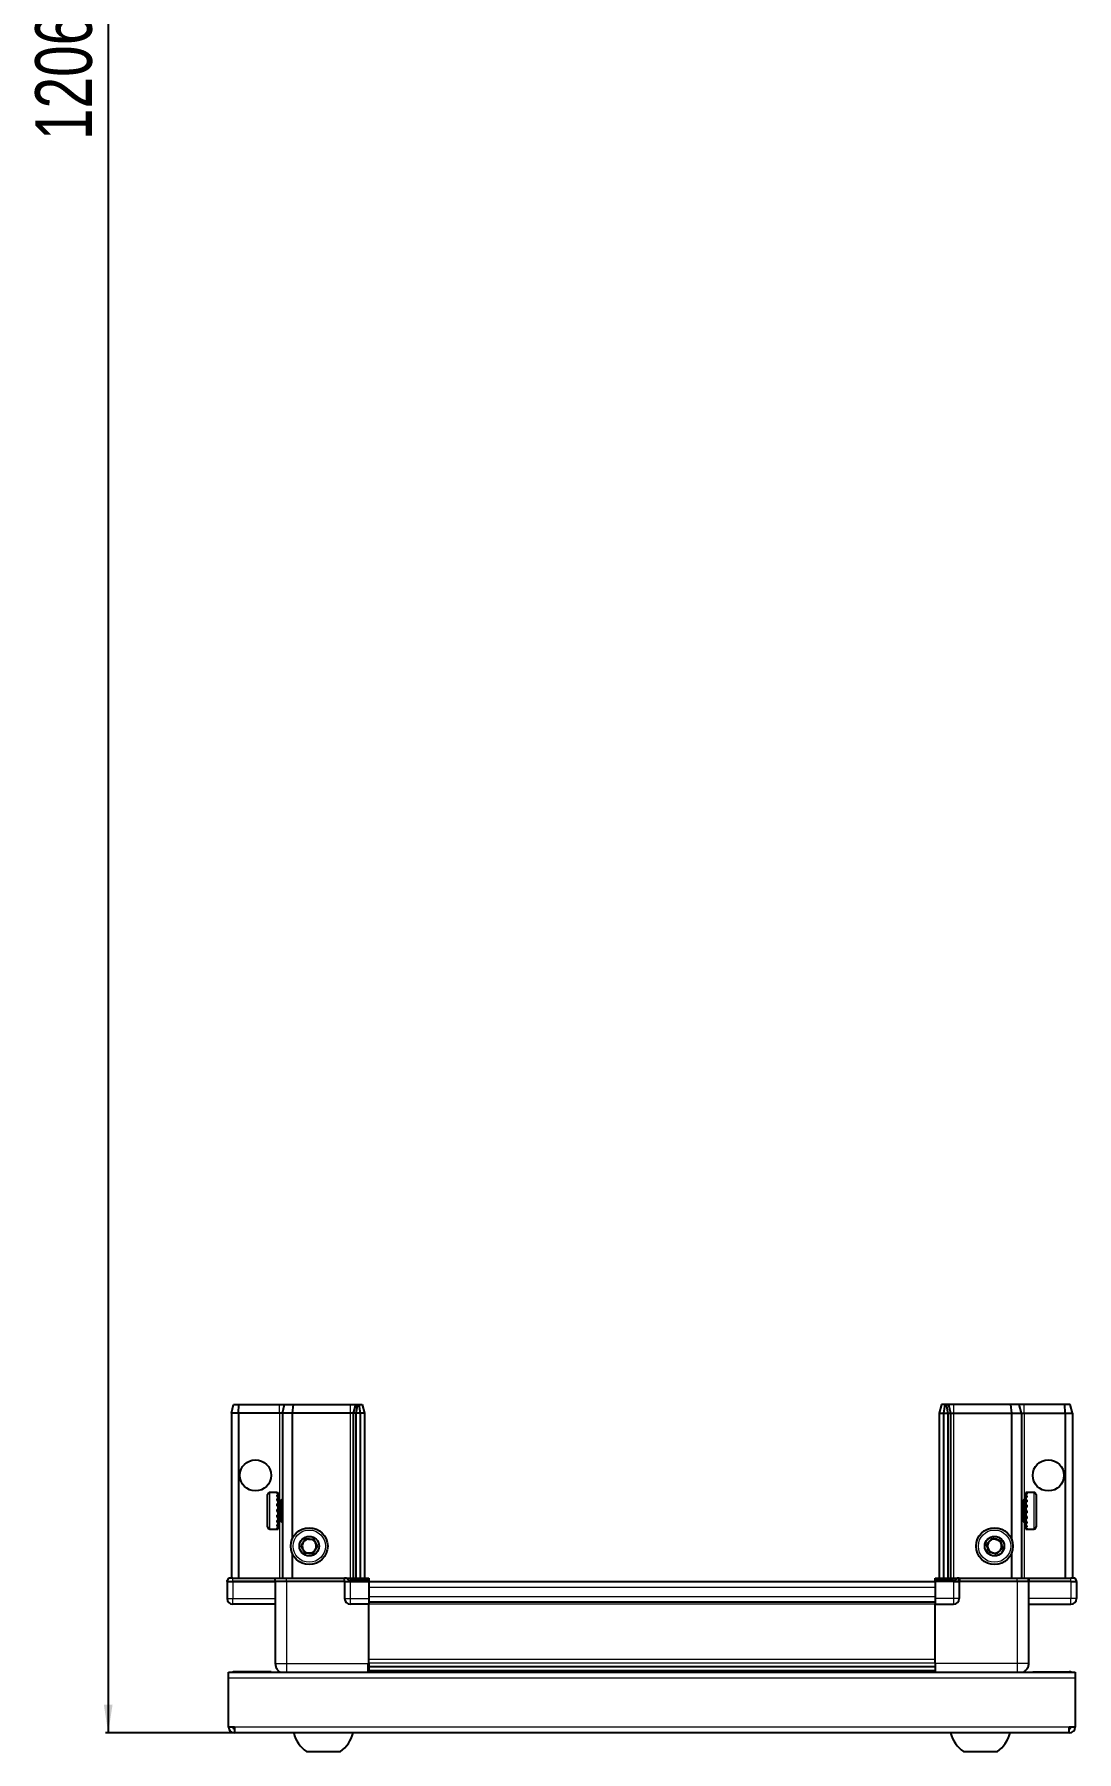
# Model space of a CAD drawing. Header units: millimetres. Extents: x 1004 to 3228, y -720 to 1234.
# Drawn here: x 1060 to 1428, y -720 to -113 of the extents above; entities that cross this region are included whole.
import ezdxf

# ---------------------------------------------------------------- set-up
doc = ezdxf.new("R2010")
doc.units = ezdxf.units.MM
doc.layers.add('FORMAT', color=7, linetype='Continuous')
doc.styles.add('SLDTEXTSTYLE0', font='TXT', dxfattribs={"width": 0.75})
doc.dimstyles.new('SLDDIMSTYLE0', dxfattribs={"dimtxt": 20, "dimasz": 10, "dimexe": 0, "dimexo": 0.0625, "dimgap": 5, "dimtad": 2, "dimdec": 1, "dimrnd": 1e-09, "dimzin": 12, "dimdsep": 46, "dimtxsty": 'SLDTEXTSTYLE0', "dimsah": 1, "dimcen": 0.09, "dimadec": 0, "dimazin": 3, "dimtfac": 1, "dimtofl": 0, "dimtmove": 0, "dimatfit": 3, "dimfxl": 0, "dimfrac": 2, "dimtolj": 1, "dimtzin": 12, "dimarcsym": 0})

# ---------------------------------------------------------------- blocks, each defined once
blk = doc.blocks.new('_D_8')
at = {"layer": 'FORMAT'}
for p, q in [((1129.68, 493.38), (1084.59, 493.38)), ((1085.59, 493.38), (1085.59, -713.32)), ((1130.18, -713.32), (1084.59, -713.32))]:
    blk.add_line(p, q, dxfattribs=at)
for points in [[(1085.59, 493.38), (1084.05, 483.38), (1087.13, 483.38)], [(1085.59, -713.32), (1087.13, -703.32), (1084.05, -703.32)]]:
    blk.add_solid(points, dxfattribs=at)
at = {"layer": 'FORMAT', "insert": (1059.81, -150.61), "char_height": 20, "attachment_point": 1, "rotation": 90, "style": 'SLDTEXTSTYLE0'}
blk.add_mtext('1206,7', dxfattribs=at)

msp = doc.modelspace()

# ---------------------------------------------------------------- linework, layer by layer
at = {"color": 7, "linetype": 'Continuous', "lineweight": 25}
for p, q in [((1129.09, -600.32), (1129.89, -597.32)), ((1131.59, -600.32), (1129.09, -600.32)), ((1129.09, -600.32), (1129.09, -658.62)), ((1129.89, -597.32), (1131.74, -597.32)), ((1131.59, -600.32), (1131.74, -597.32)), ((1146.09, -600.32), (1131.59, -600.32)), ((1131.59, -600.32), (1131.59, -658.62)), ((1131.74, -597.32), (1146.09, -597.32)), ((1146.09, -597.32), (1147.89, -597.32)), ((1147.09, -600.32), (1146.09, -600.32)), ((1147.09, -600.32), (1147.89, -597.32)), ((1150.59, -600.32), (1147.09, -600.32)), ((1147.09, -600.32), (1147.09, -658.62)), ((1147.89, -597.32), (1150.92, -597.32)), ((1150.92, -597.32), (1150.59, -600.32)), ((1171.09, -600.32), (1150.59, -600.32)), ((1150.59, -600.32), (1150.59, -644.82)), ((1150.92, -597.32), (1171.09, -597.32)), ((1171.09, -597.32), (1172.89, -597.32)), ((1172.09, -600.32), (1171.09, -600.32)), ((1172.89, -597.32), (1172.09, -600.32)), ((1173.09, -600.32), (1172.09, -600.32)), ((1172.09, -600.32), (1172.09, -658.62)), ((1172.89, -597.32), (1173.63, -597.32)), ((1173.63, -597.32), (1173.09, -600.32)), ((1174.59, -600.32), (1173.09, -600.32)), ((1173.09, -600.32), (1173.09, -658.62)), ((1173.63, -597.32), (1174.13, -597.32)), ((1174.13, -597.32), (1175.28, -597.32)), ((1174.13, -597.32), (1174.59, -600.32)), ((1176.09, -600.32), (1174.59, -600.32)), ((1174.59, -600.32), (1174.59, -658.62)), ((1175.28, -597.32), (1176.09, -600.32)), ((1176.09, -600.32), (1176.09, -658.62)), ((1379.89, -597.32), (1379.09, -600.32)), ((1379.09, -600.32), (1380.59, -600.32)), ((1379.09, -600.32), (1379.09, -658.62)), ((1381.04, -597.32), (1379.89, -597.32)), ((1381.04, -597.32), (1380.59, -600.32)), ((1380.59, -600.32), (1382.09, -600.32)), ((1380.59, -600.32), (1380.59, -658.62)), ((1381.54, -597.32), (1381.04, -597.32)), ((1381.54, -597.32), (1382.09, -600.32)), ((1382.28, -597.32), (1381.54, -597.32)), ((1382.09, -600.32), (1383.09, -600.32)), ((1382.09, -600.32), (1382.09, -658.62)), ((1382.28, -597.32), (1383.09, -600.32)), ((1384.09, -597.32), (1382.28, -597.32)), ((1383.09, -600.32), (1383.09, -658.62)), ((1383.09, -600.32), (1384.09, -600.32)), ((1404.26, -597.32), (1384.09, -597.32)), ((1384.09, -600.32), (1404.59, -600.32)), ((1404.26, -597.32), (1404.59, -600.32)), ((1407.28, -597.32), (1404.26, -597.32)), ((1404.59, -600.32), (1404.59, -644.82)), ((1404.59, -600.32), (1408.09, -600.32)), ((1408.09, -600.32), (1407.28, -597.32)), ((1409.09, -597.32), (1407.28, -597.32)), ((1408.09, -600.32), (1408.09, -658.62)), ((1408.09, -600.32), (1409.09, -600.32)), ((1423.43, -597.32), (1409.09, -597.32)), ((1409.09, -600.32), (1423.59, -600.32)), ((1423.59, -600.32), (1423.43, -597.32)), ((1425.28, -597.32), (1423.43, -597.32)), ((1423.59, -600.32), (1423.59, -658.62)), ((1423.59, -600.32), (1426.09, -600.32)), ((1426.09, -600.32), (1425.28, -597.32)), ((1426.09, -600.32), (1426.09, -658.62)), ((1141.89, -640.52), (1141.89, -629.12)), ((1145.09, -628.32), (1142.69, -628.32)), ((1145.09, -628.32), (1145.09, -628.33)), ((1145.09, -628.33), (1145.59, -628.33)), ((1145.09, -628.51), (1145.59, -628.51)), ((1145.09, -628.51), (1145.09, -628.73)), ((1145.09, -628.73), (1145.59, -628.73)), ((1145.09, -629.31), (1145.59, -629.31)), ((1145.09, -629.31), (1145.09, -629.73)), ((1145.09, -629.73), (1145.59, -629.73)), ((1145.09, -630.64), (1145.59, -630.64)), ((1145.09, -630.64), (1145.09, -631.23)), ((1145.59, -628.51), (1145.59, -628.33)), ((1145.59, -628.73), (1145.59, -628.51)), ((1145.59, -629.31), (1145.59, -628.73)), ((1145.59, -629.73), (1145.59, -629.31)), ((1145.59, -630.64), (1145.59, -629.73)), ((1145.69, -630.42), (1145.59, -630.42)), ((1145.59, -631.23), (1145.59, -630.64)), ((1145.69, -639.22), (1145.69, -630.42)), ((1146.57, -631.51), (1146.09, -630.82)), ((1146.09, -638.82), (1146.09, -630.82)), ((1147.06, -630.82), (1146.57, -631.51)), ((1147.09, -630.82), (1147.06, -630.82)), ((1147.06, -638.82), (1147.06, -630.82)), ((1408.12, -630.82), (1408.09, -630.82)), ((1408.6, -631.51), (1408.12, -630.82)), ((1408.12, -630.82), (1408.12, -638.82)), ((1409.09, -630.82), (1408.6, -631.51)), ((1409.09, -630.82), (1409.09, -638.82)), ((1409.59, -630.42), (1409.49, -630.42)), ((1409.49, -630.42), (1409.49, -639.22)), ((1412.49, -628.32), (1409.59, -628.32)), ((1410.09, -628.32), (1409.59, -628.32)), ((1409.59, -628.32), (1409.59, -628.37)), ((1409.59, -628.37), (1409.59, -628.65)), ((1410.09, -628.37), (1409.59, -628.37)), ((1410.09, -628.65), (1409.59, -628.65)), ((1409.59, -628.65), (1409.59, -628.93)), ((1410.09, -628.93), (1409.59, -628.93)), ((1409.59, -628.93), (1409.59, -629.59)), ((1410.09, -629.59), (1409.59, -629.59)), ((1409.59, -629.59), (1409.59, -630.06)), ((1409.59, -630.06), (1409.59, -631.04)), ((1410.09, -630.06), (1409.59, -630.06)), ((1410.09, -628.37), (1410.09, -628.32)), ((1410.09, -628.93), (1410.09, -628.65)), ((1410.09, -630.06), (1410.09, -629.59)), ((1413.29, -629.12), (1413.29, -640.52)), ((1145.09, -631.23), (1145.59, -631.23)), ((1145.09, -632.38), (1145.59, -632.38)), ((1145.09, -632.38), (1145.09, -633.08)), ((1145.09, -633.08), (1145.59, -633.08)), ((1145.09, -634.37), (1145.59, -634.37)), ((1145.09, -634.37), (1145.09, -635.11)), ((1145.09, -634.51), (1145.59, -634.51)), ((1145.09, -635.01), (1145.59, -635.01)), ((1145.09, -635.11), (1145.59, -635.11)), ((1145.09, -636.39), (1145.59, -636.39)), ((1145.09, -636.39), (1145.09, -637.1)), ((1145.59, -632.38), (1145.59, -631.23)), ((1145.59, -633.08), (1145.59, -632.38)), ((1145.59, -634.37), (1145.59, -633.08)), ((1145.59, -634.51), (1145.59, -634.37)), ((1145.59, -635.11), (1145.59, -635.01)), ((1145.59, -636.39), (1145.59, -635.11)), ((1145.59, -637.1), (1145.59, -636.39)), ((1146.57, -638.13), (1146.57, -631.51)), ((1408.6, -631.51), (1408.6, -638.13)), ((1410.09, -631.04), (1409.59, -631.04)), ((1409.59, -631.04), (1409.59, -631.66)), ((1409.59, -631.66), (1409.59, -632.86)), ((1410.09, -631.66), (1409.59, -631.66)), ((1410.09, -632.86), (1409.59, -632.86)), ((1409.59, -632.86), (1409.59, -633.49)), ((1410.09, -633.49), (1409.59, -633.49)), ((1409.59, -633.57), (1409.59, -634.87)), ((1410.09, -633.57), (1409.59, -633.57)), ((1410.09, -634.87), (1409.59, -634.87)), ((1410.09, -635.35), (1409.59, -635.35)), ((1409.59, -635.35), (1409.59, -635.61)), ((1409.59, -635.61), (1409.59, -636.88)), ((1410.09, -635.61), (1409.59, -635.61)), ((1410.09, -636.88), (1409.59, -636.88)), ((1409.59, -636.88), (1409.59, -637.56)), ((1410.09, -631.66), (1410.09, -631.04)), ((1410.09, -633.57), (1410.09, -632.86)), ((1410.09, -635.61), (1410.09, -634.87)), ((1410.09, -637.56), (1410.09, -636.88)), ((1142.69, -641.32), (1145.09, -641.32)), ((1145.09, -637.1), (1145.59, -637.1)), ((1145.09, -638.26), (1145.59, -638.26)), ((1145.09, -638.26), (1145.09, -638.87)), ((1145.09, -638.87), (1145.59, -638.87)), ((1145.09, -639.8), (1145.59, -639.8)), ((1145.09, -639.8), (1145.09, -640.24)), ((1145.09, -640.24), (1145.59, -640.24)), ((1145.09, -640.85), (1145.59, -640.85)), ((1145.09, -640.85), (1145.09, -641.08)), ((1145.09, -641.08), (1145.59, -641.08)), ((1145.09, -641.3), (1145.59, -641.3)), ((1145.09, -641.3), (1145.09, -641.32)), ((1145.09, -641.31), (1145.59, -641.31)), ((1145.59, -638.26), (1145.59, -637.1)), ((1145.59, -638.87), (1145.59, -638.26)), ((1145.59, -639.8), (1145.59, -638.87)), ((1145.59, -639.22), (1145.69, -639.22)), ((1145.59, -640.24), (1145.59, -639.8)), ((1145.59, -640.85), (1145.59, -640.24)), ((1145.59, -641.08), (1145.59, -640.85)), ((1145.59, -641.3), (1145.59, -641.08)), ((1145.59, -641.31), (1145.59, -641.3)), ((1146.09, -638.82), (1146.57, -638.13)), ((1146.57, -638.13), (1147.06, -638.82)), ((1147.06, -638.82), (1147.09, -638.82)), ((1408.09, -638.82), (1408.12, -638.82)), ((1408.12, -638.82), (1408.6, -638.13)), ((1408.6, -638.13), (1409.09, -638.82)), ((1409.49, -639.22), (1409.59, -639.22)), ((1409.59, -637.56), (1409.59, -638.68)), ((1410.09, -637.56), (1409.59, -637.56)), ((1410.09, -638.68), (1409.59, -638.68)), ((1409.59, -638.68), (1409.59, -639.25)), ((1409.59, -639.25), (1409.59, -640.11)), ((1410.09, -639.25), (1409.59, -639.25)), ((1410.09, -640.11), (1409.59, -640.11)), ((1409.59, -640.11), (1409.59, -640.5)), ((1409.59, -640.5), (1409.59, -641.02)), ((1410.09, -640.5), (1409.59, -640.5)), ((1410.09, -641.02), (1409.59, -641.02)), ((1409.59, -641.02), (1409.59, -641.2)), ((1409.59, -641.2), (1409.59, -641.32)), ((1410.09, -641.2), (1409.59, -641.2)), ((1409.59, -641.32), (1412.49, -641.32)), ((1410.09, -639.25), (1410.09, -638.68)), ((1410.09, -640.5), (1410.09, -640.11)), ((1410.09, -641.2), (1410.09, -641.02)), ((1150.59, -649.82), (1150.59, -658.62)), ((1404.59, -649.82), (1404.59, -658.62)), ((1128.09, -658.62), (1127.59, -659.49)), ((1127.59, -659.82), (1127.59, -659.49)), ((1127.59, -659.82), (1129.59, -659.82)), ((1127.59, -659.82), (1127.59, -665.82)), ((1129.59, -658.62), (1128.09, -658.62)), ((1129.59, -658.62), (1144.39, -658.62)), ((1144.39, -659.82), (1129.59, -659.82)), ((1129.59, -659.82), (1144.39, -659.82)), ((1144.39, -658.62), (1144.59, -658.62)), ((1144.59, -659.82), (1144.39, -659.82)), ((1144.59, -659.82), (1144.59, -658.62)), ((1144.59, -658.62), (1148.59, -658.62)), ((1148.59, -659.82), (1144.59, -659.82)), ((1144.59, -659.82), (1144.59, -688.82)), ((1148.59, -658.62), (1168.89, -658.62)), ((1168.89, -659.82), (1148.59, -659.82)), ((1168.89, -658.62), (1169.09, -658.62)), ((1169.09, -659.82), (1168.89, -659.82)), ((1169.09, -659.82), (1169.09, -658.62)), ((1169.77, -658.62), (1169.09, -658.62)), ((1169.09, -659.82), (1171.09, -659.82)), ((1169.09, -659.82), (1169.09, -665.82)), ((1169.77, -658.62), (1177.59, -658.62)), ((1177.59, -659.49), (1171.09, -659.49)), ((1177.59, -659.82), (1171.09, -659.82)), ((1171.09, -659.82), (1177.59, -659.82)), ((1177.59, -658.62), (1177.59, -659.49)), ((1177.59, -659.49), (1177.59, -659.49)), ((1177.59, -659.82), (1177.59, -659.49)), ((1177.59, -659.82), (1177.59, -659.82)), ((1177.59, -659.82), (1177.59, -665.82)), ((1377.59, -659.97), (1177.59, -659.97)), ((1377.59, -659.49), (1377.59, -658.62)), ((1377.59, -658.62), (1385.41, -658.62)), ((1384.09, -659.49), (1377.59, -659.49)), ((1377.59, -659.82), (1377.59, -659.49)), ((1384.09, -659.82), (1377.59, -659.82)), ((1377.59, -659.82), (1377.59, -665.82)), ((1384.09, -659.82), (1386.09, -659.82)), ((1386.09, -659.82), (1384.09, -659.82)), ((1386.09, -658.62), (1385.41, -658.62)), ((1386.09, -659.82), (1386.09, -658.62)), ((1386.09, -658.62), (1386.29, -658.62)), ((1386.29, -659.82), (1386.09, -659.82)), ((1386.09, -659.82), (1386.09, -665.82)), ((1386.29, -658.62), (1406.59, -658.62)), ((1406.59, -659.82), (1386.29, -659.82)), ((1406.59, -658.62), (1410.59, -658.62)), ((1410.59, -659.82), (1406.59, -659.82)), ((1410.59, -659.82), (1410.59, -658.62)), ((1410.59, -658.62), (1410.79, -658.62)), ((1410.79, -659.82), (1410.59, -659.82)), ((1410.59, -659.82), (1410.59, -688.82)), ((1410.79, -658.62), (1425.59, -658.62)), ((1425.59, -659.82), (1410.79, -659.82)), ((1427.09, -658.62), (1425.59, -658.62)), ((1425.59, -659.82), (1427.59, -659.82)), ((1427.59, -659.49), (1427.09, -658.62)), ((1427.59, -659.49), (1427.09, -658.62)), ((1427.59, -659.82), (1427.59, -659.49)), ((1427.59, -659.82), (1427.59, -659.49)), ((1427.59, -659.82), (1427.59, -659.82)), ((1427.59, -659.82), (1427.59, -665.82)), ((1177.59, -665.82), (1177.59, -667.82)), ((1377.59, -667.17), (1177.59, -667.17)), ((1377.59, -665.82), (1377.59, -667.82)), ((1144.59, -667.82), (1129.59, -667.82)), ((1177.59, -667.82), (1171.09, -667.82)), ((1177.59, -688.82), (1177.59, -667.82)), ((1377.59, -667.82), (1384.09, -667.82)), ((1377.59, -688.82), (1377.59, -667.82)), ((1410.59, -667.82), (1425.59, -667.82)), ((1177.44, -691.82), (1177.44, -688.82)), ((1177.59, -689.84), (1377.59, -689.84)), ((1177.59, -689.88), (1377.59, -689.88)), ((1128.09, -691.82), (1427.09, -691.82)), ((1128.09, -693.92), (1128.09, -691.82)), ((1128.09, -711.22), (1128.09, -693.92)), ((1143.09, -691.72), (1130.19, -691.72)), ((1143.09, -691.72), (1143.09, -691.82)), ((1201.47, -691.67), (1177.59, -691.67)), ((1196.09, -691.82), (1196.09, -691.67)), ((1196.13, -691.82), (1196.13, -691.67)), ((1196.4, -691.82), (1196.4, -691.67)), ((1196.66, -691.82), (1196.66, -691.67)), ((1197.31, -691.82), (1197.31, -691.67)), ((1197.77, -691.82), (1197.77, -691.67)), ((1198.74, -691.82), (1198.74, -691.67)), ((1199.36, -691.82), (1199.36, -691.67)), ((1200.55, -691.82), (1200.55, -691.67)), ((1201.21, -691.82), (1201.21, -691.67)), ((1201.26, -691.82), (1201.26, -691.67)), ((1202.55, -691.67), (1201.47, -691.67)), ((1203.29, -691.67), (1202.55, -691.67)), ((1202.55, -691.82), (1202.55, -691.67)), ((1202.55, -691.67), (1202.55, -691.67)), ((1202.57, -691.82), (1202.57, -691.67)), ((1203.06, -691.82), (1203.06, -691.67)), ((1203.29, -691.82), (1203.29, -691.67)), ((1203.71, -691.67), (1203.29, -691.67)), ((1203.29, -691.67), (1203.29, -691.67)), ((1351.47, -691.67), (1203.71, -691.67)), ((1204.56, -691.82), (1204.56, -691.67)), ((1205.25, -691.82), (1205.25, -691.67)), ((1206.38, -691.82), (1206.38, -691.67)), ((1206.96, -691.82), (1206.96, -691.67)), ((1207.83, -691.82), (1207.83, -691.67)), ((1208.23, -691.82), (1208.23, -691.67)), ((1208.76, -691.82), (1208.76, -691.67)), ((1208.95, -691.82), (1208.95, -691.67)), ((1209.09, -691.82), (1209.09, -691.67)), ((1346.09, -691.82), (1346.09, -691.67)), ((1346.26, -691.82), (1346.26, -691.67)), ((1346.47, -691.82), (1346.47, -691.67)), ((1347.03, -691.82), (1347.03, -691.67)), ((1347.45, -691.82), (1347.45, -691.67)), ((1348.35, -691.82), (1348.35, -691.67)), ((1348.93, -691.82), (1348.93, -691.67)), ((1350.08, -691.82), (1350.08, -691.67)), ((1350.77, -691.82), (1350.77, -691.67)), ((1352.05, -691.67), (1351.47, -691.67)), ((1352.05, -691.82), (1352.05, -691.67)), ((1352.06, -691.67), (1352.05, -691.67)), ((1352.79, -691.67), (1352.06, -691.67)), ((1352.23, -691.82), (1352.23, -691.67)), ((1352.73, -691.82), (1352.73, -691.67)), ((1352.79, -691.82), (1352.79, -691.67)), ((1353.82, -691.67), (1352.79, -691.67)), ((1352.79, -691.67), (1352.79, -691.67)), ((1377.59, -691.67), (1353.71, -691.67)), ((1354.08, -691.82), (1354.08, -691.67)), ((1354.79, -691.82), (1354.79, -691.67)), ((1355.96, -691.82), (1355.96, -691.67)), ((1356.57, -691.82), (1356.57, -691.67)), ((1357.51, -691.82), (1357.51, -691.67)), ((1357.96, -691.82), (1357.96, -691.67)), ((1358.58, -691.82), (1358.58, -691.67)), ((1358.83, -691.82), (1358.83, -691.67)), ((1359.07, -691.82), (1359.07, -691.67)), ((1359.09, -691.82), (1359.09, -691.67)), ((1412.09, -691.72), (1412.09, -691.82)), ((1412.09, -691.72), (1424.99, -691.72)), ((1427.09, -691.82), (1427.09, -693.92)), ((1427.09, -693.92), (1427.09, -711.22)), ((1130.19, -711.22), (1128.09, -711.22)), ((1130.19, -711.22), (1130.19, -713.32)), ((1424.99, -713.32), (1130.19, -713.32)), ((1427.09, -711.22), (1424.99, -711.22)), ((1424.99, -713.32), (1424.99, -711.22)), ((1155.59, -719.92), (1167.59, -719.92)), ((1387.59, -719.92), (1399.59, -719.92))]:
    msp.add_line(p, q, dxfattribs=at)
at = {"color": 8, "linetype": 'Continuous', "lineweight": 18}
for p, q in [((1146.09, -600.32), (1146.09, -597.32)), ((1146.09, -600.32), (1146.09, -630.82)), ((1171.09, -597.32), (1171.09, -600.32)), ((1171.09, -600.32), (1171.09, -658.62)), ((1384.09, -597.32), (1384.09, -600.32)), ((1384.09, -600.32), (1384.09, -658.62)), ((1409.09, -600.32), (1409.09, -597.32)), ((1409.09, -600.32), (1409.09, -630.82)), ((1142.69, -641.32), (1142.69, -628.32)), ((1412.49, -628.32), (1412.49, -641.32)), ((1146.09, -638.82), (1146.09, -658.62)), ((1409.09, -638.82), (1409.09, -658.62)), ((1129.59, -659.82), (1129.59, -658.62)), ((1129.59, -659.82), (1129.59, -665.82)), ((1144.39, -659.82), (1144.39, -658.62)), ((1148.59, -659.82), (1148.59, -658.62)), ((1148.59, -659.82), (1148.59, -688.82)), ((1168.89, -659.82), (1168.89, -658.62)), ((1171.09, -659.82), (1171.09, -659.49)), ((1171.09, -659.82), (1171.09, -665.82)), ((1177.59, -659.82), (1177.59, -659.49)), ((1384.09, -659.82), (1384.09, -659.49)), ((1384.09, -659.82), (1384.09, -665.82)), ((1386.29, -658.62), (1386.29, -659.82)), ((1406.59, -659.82), (1406.59, -658.62)), ((1406.59, -659.82), (1406.59, -688.82)), ((1410.79, -658.62), (1410.79, -659.82)), ((1425.59, -659.82), (1425.59, -658.62)), ((1425.59, -659.82), (1425.59, -665.82)), ((1127.59, -665.82), (1129.59, -665.82)), ((1129.59, -665.82), (1144.59, -665.82)), ((1129.59, -667.82), (1129.59, -665.82)), ((1169.09, -665.82), (1171.09, -665.82)), ((1171.09, -665.82), (1177.59, -665.82)), ((1171.09, -665.82), (1171.09, -667.82)), ((1377.59, -661.97), (1177.59, -661.97)), ((1377.59, -665.17), (1177.59, -665.17)), ((1384.09, -665.82), (1377.59, -665.82)), ((1386.09, -665.82), (1384.09, -665.82)), ((1384.09, -665.82), (1384.09, -667.82)), ((1425.59, -665.82), (1410.59, -665.82)), ((1427.59, -665.82), (1425.59, -665.82)), ((1425.59, -667.82), (1425.59, -665.82)), ((1377.59, -667.82), (1177.59, -667.82)), ((1148.59, -688.82), (1177.59, -688.82)), ((1177.59, -687.22), (1377.59, -687.22)), ((1377.59, -688.64), (1177.59, -688.64)), ((1177.59, -691.08), (1377.59, -691.08)), ((1406.59, -688.82), (1377.59, -688.82)), ((1427.09, -693.92), (1128.09, -693.92)), ((1130.19, -691.82), (1130.19, -691.72)), ((1424.99, -691.82), (1424.99, -691.72)), ((1424.99, -711.22), (1130.19, -711.22))]:
    msp.add_line(p, q, dxfattribs=at)
at = {"color": 7, "linetype": 'Continuous', "lineweight": 25, "flags": 128}
for points in [[(1130.19, -691.72), (1129.78, -691.76), (1129.55, -691.82)], [(1425.63, -691.82), (1425.4, -691.76), (1424.99, -691.72)]]:
    msp.add_lwpolyline(points, dxfattribs=at)
at = {"color": 7, "linetype": 'Continuous', "lineweight": 25}
for centre, radius in [((1137.59, -622.32), 5.5), ((1417.59, -622.32), 5.5), ((1156.59, -647.32), 6.5), ((1398.59, -647.32), 6.5), ((1156.59, -647.32), 3.46), ((1398.59, -647.32), 3.46)]:
    msp.add_circle(centre, radius, dxfattribs=at)
at = {"color": 8, "linetype": 'Continuous', "lineweight": 18}
for centre in [(1156.59, -647.32), (1398.59, -647.32)]:
    msp.add_circle(centre, 5.7, dxfattribs=at)
at = {"color": 7, "linetype": 'Continuous', "lineweight": 25}
for centre, radius, start, end in [((1142.69, -629.12), 0.8, 90, 180), ((1146.09, -630.42), 0.4, 180, 270), ((1409.09, -630.42), 0.4, 270, 360), ((1412.49, -629.12), 0.8, 360, 90), ((1142.69, -640.52), 0.8, 180, 270), ((1146.09, -639.22), 0.4, 90, 180), ((1409.09, -639.22), 0.4, 0, 90), ((1412.49, -640.52), 0.8, 270, 0), ((1156.59, -647.32), 2.5, 147.37605, 207.37605), ((1156.59, -647.32), 2.5, 207.37605, 267.37605), ((1156.59, -647.32), 2.5, 87.37605, 147.37605), ((1156.59, -647.32), 2.5, 267.37605, 327.37605), ((1156.59, -647.32), 2.5, 27.37605, 87.37605), ((1156.59, -647.32), 2.5, 327.37605, 27.37605), ((1398.59, -647.32), 2.5, 134.67671, 194.67671), ((1398.59, -647.32), 2.5, 194.67671, 254.67671), ((1398.59, -647.32), 2.5, 74.67671, 134.67671), ((1398.59, -647.32), 2.5, 254.67671, 314.67671), ((1398.59, -647.32), 2.5, 14.67671, 74.67671), ((1398.59, -647.32), 2.5, 314.67671, 14.67671), ((1129.59, -665.82), 2, 180, 270), ((1171.09, -665.82), 2, 180, 270), ((1384.09, -665.82), 2, 270, 0), ((1425.59, -665.82), 2, 270, 0), ((1130.19, -711.22), 2.1, 180, 270), ((1130.19, -711.22), 0.6, 180, 270), ((1162.61, -710.3), 11.91, 194.70035, 233.8734), ((1160.56, -710.3), 11.91, 306.1266, 345.29965), ((1394.61, -710.3), 11.91, 194.70035, 233.8734), ((1392.56, -710.3), 11.91, 306.1266, 345.29965), ((1424.99, -711.22), 0.6, 270, 0), ((1424.99, -711.22), 2.1, 270, 0)]:
    msp.add_arc(centre, radius, start, end, dxfattribs=at)
for centre, start_param, end_param in [((1171.09, -656.02), 2.418858, 3.141593), ((1384.09, -656.02), 3.141593, 3.864327)]:
    msp.add_ellipse(centre, major_axis=(0, 3.46), ratio=0.57735, start_param=start_param, end_param=end_param, dxfattribs=at)
for points, knots in [([(1153.7, -647.19), (1153.98, -646.75), (1154.5, -645.94), (1155.02, -645.13), (1155.26, -644.76)], [0, 0, 0, 0, 0.534686, 1, 1, 1, 1]), ([(1155.03, -649.75), (1154.97, -649.64), (1154.7, -649.11), (1154.24, -648.22), (1153.86, -647.49), (1153.7, -647.19)], [0, 0, 0, 0, 0.133125, 0.637099, 1, 1, 1, 1]), ([(1155.26, -644.76), (1155.78, -644.78), (1156.74, -644.82), (1157.7, -644.87), (1158.14, -644.89)], [0, 0, 0, 0, 0.534686, 1, 1, 1, 1]), ([(1159.47, -647.45), (1159.19, -647.89), (1158.67, -648.7), (1158.16, -649.51), (1157.92, -649.88)], [0, 0, 0, 0, 0.534686, 1, 1, 1, 1]), ([(1158.14, -644.89), (1158.3, -645.19), (1158.68, -645.93), (1159.14, -646.81), (1159.41, -647.34), (1159.47, -647.45)], [0, 0, 0, 0, 0.3629006, 0.8668753, 1, 1, 1, 1]), ([(1395.8, -646.56), (1396.17, -646.19), (1396.86, -645.52), (1397.54, -644.84), (1397.86, -644.53)], [0, 0, 0, 0, 0.534686, 1, 1, 1, 1]), ([(1396.54, -649.35), (1396.45, -649.02), (1396.24, -648.22), (1395.99, -647.26), (1395.84, -646.68), (1395.8, -646.56)], [0, 0, 0, 0, 0.362901, 0.866875, 1, 1, 1, 1]), ([(1397.86, -644.53), (1398.35, -644.66), (1399.28, -644.92), (1400.21, -645.17), (1400.64, -645.29)], [0, 0, 0, 0, 0.534686, 1, 1, 1, 1]), ([(1401.37, -648.08), (1401.01, -648.45), (1400.32, -649.12), (1399.64, -649.8), (1399.32, -650.11)], [0, 0, 0, 0, 0.534686, 1, 1, 1, 1]), ([(1400.64, -645.29), (1400.67, -645.41), (1400.82, -645.99), (1401.08, -646.95), (1401.29, -647.75), (1401.37, -648.08)], [0, 0, 0, 0, 0.133125, 0.637099, 1, 1, 1, 1]), ([(1157.92, -649.88), (1157.4, -649.86), (1156.44, -649.82), (1155.48, -649.77), (1155.03, -649.75)], [0, 0, 0, 0, 0.5346859, 1, 1, 1, 1]), ([(1399.32, -650.11), (1398.82, -649.98), (1397.89, -649.72), (1396.97, -649.47), (1396.54, -649.35)], [0, 0, 0, 0, 0.534686, 1, 1, 1, 1]), ([(1144.59, -688.82), (1144.64, -689.26), (1144.71, -689.94), (1145.14, -690.75), (1145.6, -691.31), (1146, -691.67), (1146.26, -691.8), (1146.31, -691.82)], [0, 0, 0, 0, 0.363018, 0.558438, 0.758004, 0.95757, 1, 1, 1, 1]), ([(1177.59, -688.82), (1177.59, -689.22), (1177.59, -690.01), (1177.59, -691.02), (1177.59, -691.65), (1177.59, -691.81), (1177.59, -691.82)], [0, 0, 0, 0, 0.32552, 0.65104, 0.97656, 1, 1, 1, 1]), ([(1377.59, -688.82), (1377.59, -689.22), (1377.59, -690.01), (1377.59, -691.02), (1377.59, -691.65), (1377.59, -691.81), (1377.59, -691.82)], [0, 0, 0, 0, 0.32552, 0.65104, 0.97656, 1, 1, 1, 1]), ([(1410.59, -688.82), (1410.54, -689.26), (1410.47, -689.94), (1410.03, -690.75), (1409.58, -691.31), (1409.17, -691.67), (1408.91, -691.8), (1408.87, -691.82)], [0, 0, 0, 0, 0.363018, 0.558438, 0.758004, 0.95757, 1, 1, 1, 1])]:
    msp.add_open_spline(points, degree=3, knots=knots, dxfattribs=at)
at = {"color": 8, "linetype": 'Continuous', "lineweight": 18}
for points in [[(1144.59, -688.82), (1144.65, -688.82), (1144.77, -688.82), (1145.69, -688.82), (1147.02, -688.82), (1148.06, -688.82), (1148.59, -688.82)], [(1410.59, -688.82), (1410.53, -688.82), (1410.41, -688.82), (1409.48, -688.82), (1408.16, -688.82), (1407.11, -688.82), (1406.59, -688.82)]]:
    msp.add_open_spline(points, degree=3, dxfattribs=at)
for points in [[(1148.59, -688.82), (1148.59, -689.26), (1148.59, -689.94), (1148.59, -690.75), (1148.59, -691.31), (1148.59, -691.67), (1148.59, -691.8), (1148.59, -691.82)], [(1406.59, -688.82), (1406.59, -689.26), (1406.59, -689.94), (1406.59, -690.75), (1406.59, -691.31), (1406.59, -691.67), (1406.59, -691.8), (1406.59, -691.82)]]:
    msp.add_open_spline(points, degree=3, knots=[0, 0, 0, 0, 0.3630185, 0.5584377, 0.7580039, 0.9575702, 1, 1, 1, 1], dxfattribs=at)

# ---------------------------------------------------------------- dimensions: what is measured, and where the dimension line sits
at = {"layer": 'FORMAT'}
dim = msp.add_linear_dim(base=(1085.59, -713.32), p1=(1129.69, 493.38), p2=(1130.19, -713.32), angle=90, dimstyle='SLDDIMSTYLE0', dxfattribs=at)
dim.commit()
dim.dimension.update_dxf_attribs({"geometry": '_D_8', "text_midpoint": (1085.59, -109.97), "dimtype": 160})

doc.saveas('drawing.dxf')
